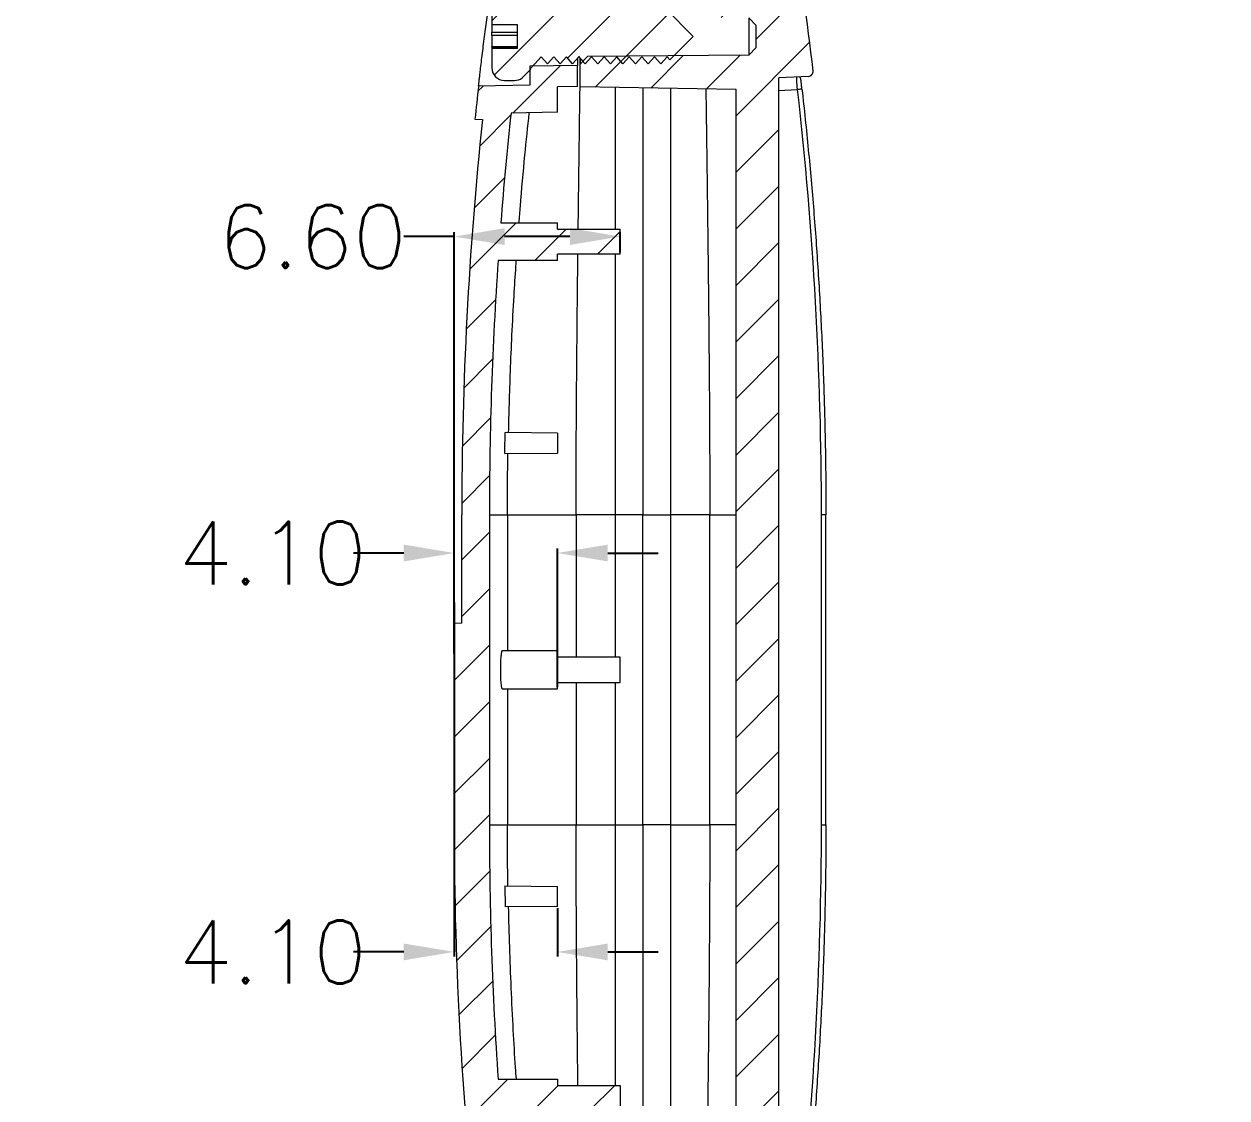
# Model space of a CAD drawing. Header units: inches. Extents: x 1127 to 2406, y 573 to 922.
# Drawn here: x 1307.6 to 1355.39, y 729.57 to 772.21 of the extents above; entities that cross this region are included whole.
import ezdxf

# ---------------------------------------------------------------- set-up
doc = ezdxf.new("R2010")
doc.units = ezdxf.units.IN
doc.styles.get("Standard").update_dxf_attribs({"font": 'txt', "bigfont": 'gbcbig.shx'})
doc.dimstyles.new('2.5', dxfattribs={"dimtxt": 2.5, "dimasz": 2, "dimexe": 0.18, "dimexo": 0.0625, "dimgap": 0.09, "dimtad": 0, "dimtih": 1, "dimtoh": 1, "dimzin": 0, "dimdsep": 46, "dimtxsty": 'Standard', "dimcen": 2, "dimadec": 0, "dimazin": 0, "dimtfac": 1, "dimtofl": 0, "dimtmove": 0, "dimatfit": 3, "dimfxl": 1, "dimtolj": 1, "dimtzin": 0, "dimarcsym": 0})
pattern_1 = [(45, (0, -6.05), (-1.122532, 1.122532), [])]

# ---------------------------------------------------------------- blocks, each defined once
blk = doc.blocks.new('*D120')
at = {"color": 0, "lineweight": -2}
for p, q in [((1245.938, 764.406), (1247.929, 764.212)), ((1429.815, 744.47), (1429.815, 748.47)), ((1427.815, 746.47), (1431.815, 746.47))]:
    blk.add_line(p, q, dxfattribs=at)
at = {"color": 0}
blk.add_solid([(1247.961, 764.544), (1247.896, 763.88), (1249.919, 764.018)], dxfattribs=at)
at = {"layer": 'Defpoints', "color": 0}
for p in [(1249.919, 764.018), (1429.815, 746.47)]:
    blk.add_point(p, dxfattribs=at)
at = {"color": 0, "insert": (1238.973, 764.406), "char_height": 2.5, "attachment_point": 5}
blk.add_mtext('\\A1;R180.75', dxfattribs=at)
blk = doc.blocks.new('*D122')
at = {"color": 0, "lineweight": -2}
for p, q in [((1324.685, 763.772), (1322.685, 763.772)), ((1324.685, 748.472), (1324.685, 763.952)), ((1329.285, 763.772), (1326.685, 763.772)), ((1331.285, 763.133), (1331.285, 763.952))]:
    blk.add_line(p, q, dxfattribs=at)
at = {"color": 0}
for points in [[(1326.685, 764.105), (1326.685, 763.438), (1324.685, 763.772)], [(1329.285, 764.105), (1329.285, 763.438), (1331.285, 763.772)]]:
    blk.add_solid(points, dxfattribs=at)
at = {"layer": 'Defpoints', "color": 0}
for p in [(1324.685, 763.772), (1331.285, 763.07), (1324.685, 748.41)]:
    blk.add_point(p, dxfattribs=at)
at = {"color": 0, "insert": (1319.053, 763.772), "char_height": 2.5, "attachment_point": 5}
blk.add_mtext('\\A1;6.60', dxfattribs=at)
blk = doc.blocks.new('*D123')
at = {"color": 0, "lineweight": -2}
for p, q in [((1324.685, 747.211), (1324.685, 751.387)), ((1328.785, 745.883), (1328.785, 751.387)), ((1322.685, 751.207), (1320.685, 751.207)), ((1330.785, 751.207), (1332.785, 751.207))]:
    blk.add_line(p, q, dxfattribs=at)
at = {"color": 0}
for points in [[(1322.685, 751.54), (1322.685, 750.873), (1324.685, 751.207)], [(1330.785, 751.54), (1330.785, 750.873), (1328.785, 751.207)]]:
    blk.add_solid(points, dxfattribs=at)
at = {"layer": 'Defpoints', "color": 0}
for p in [(1324.685, 751.207), (1324.685, 747.149), (1328.785, 745.82)]:
    blk.add_point(p, dxfattribs=at)
at = {"color": 0, "insert": (1317.47, 751.207), "char_height": 2.5, "attachment_point": 5}
blk.add_mtext('\\A1;4.10', dxfattribs=at)
blk = doc.blocks.new('*D124')
at = {"color": 0, "lineweight": -2}
for p, q in [((1324.685, 749.236), (1324.685, 735.187)), ((1328.785, 737.108), (1328.785, 735.187)), ((1322.685, 735.367), (1320.685, 735.367)), ((1330.785, 735.367), (1332.785, 735.367))]:
    blk.add_line(p, q, dxfattribs=at)
at = {"color": 0}
for points in [[(1322.685, 735.7), (1322.685, 735.034), (1324.685, 735.367)], [(1330.785, 735.7), (1330.785, 735.034), (1328.785, 735.367)]]:
    blk.add_solid(points, dxfattribs=at)
at = {"layer": 'Defpoints', "color": 0}
for p in [(1324.685, 749.299), (1328.785, 737.17), (1324.685, 735.367)]:
    blk.add_point(p, dxfattribs=at)
at = {"color": 0, "insert": (1317.47, 735.367), "char_height": 2.5, "attachment_point": 5}
blk.add_mtext('\\A1;4.10', dxfattribs=at)

msp = doc.modelspace()

# ---------------------------------------------------------------- hatches: boundary and pattern name
at = {"linetype": 'Continuous', "lineweight": 0}
h = msp.add_hatch(dxfattribs=at)
h.set_pattern_fill('ANSI31', color=4, scale=0.5, style=0)
h.set_pattern_definition(pattern_1)
edge = h.paths.add_edge_path(flags=0)
edge.add_line((1336.685, 772.156), (1336.685, 771.284))
edge.add_line((1336.685, 771.284), (1336.385, 770.978))
edge.add_line((1336.385, 770.978), (1329.987, 770.923))
edge.add_line((1329.987, 770.923), (1329.685, 770.62))
edge.add_line((1329.685, 770.62), (1329.685, 769.72))
edge.add_line((1329.685, 769.72), (1335.885, 769.612))
edge.add_line((1335.885, 769.612), (1335.885, 723.528))
edge.add_line((1335.885, 723.528), (1329.685, 723.42))
edge.add_line((1329.685, 723.42), (1329.685, 722.52))
edge.add_line((1329.685, 722.52), (1329.987, 722.217))
edge.add_line((1329.987, 722.217), (1336.385, 722.162))
edge.add_line((1336.385, 722.162), (1336.685, 721.856))
edge.add_line((1336.685, 721.856), (1336.685, 720.984))
edge.add_line((1336.685, 720.984), (1336.385, 720.678))
edge.add_line((1336.385, 720.678), (1329.987, 720.623))
edge.add_line((1329.987, 720.623), (1329.685, 720.32))
edge.add_line((1329.685, 720.32), (1329.685, 719.42))
edge.add_line((1329.685, 719.42), (1336.776, 719.296))
edge.add_arc((1189.685, 740.42), 148.6, 351.02609, 351.82761, ccw=False)
edge.add_spline(control_points=[(1336.466, 717.241), (1335.992, 716.799), (1335.445, 716.357), (1334.867, 715.958), (1334.822, 715.928)], knot_values=[0.027006, 0.027006, 0.027006, 0.027006, 0.900421, 0.972968, 0.972968, 0.972968, 0.972968], weights=[1, 1, 1, 1, 1], degree=3, periodic=0)
edge.add_arc((1284.713, 719.687), 50.25, 353.4024, 355.7095, ccw=False)
edge.add_line((1334.63, 713.914), (1336.787, 714.027))
edge.add_arc((1336.76, 714.526), 0.5, 273, 339.4301)
edge.add_arc((1243.052, 749.693), 100.59, 339.43005, 340.85502)
edge.add_arc((1336.661, 717.195), 1.5, 340.855, 351.0205)
edge.add_arc((1189.685, 740.42), 150.3, 351.02056, 353.26251)
edge.add_arc((1338.748, 722.81), 0.2, 353.2625, 447)
edge.add_line((1338.759, 723.01), (1337.585, 723.071))
edge.add_line((1337.585, 723.071), (1337.585, 770.069))
edge.add_line((1337.585, 770.069), (1338.759, 770.13))
edge.add_arc((1338.748, 770.33), 0.2, 273, 366.7375)
edge.add_arc((1189.685, 752.72), 150.3, 6.73749, 9.00035)
edge.add_arc((1336.653, 775.998), 1.5, 9.0004, 46.731)
edge.add_spline(control_points=[(1337.681, 777.091), (1337.05, 777.684), (1336.366, 778.228), (1335.641, 778.71), (1335.636, 778.713)], knot_values=[0.021967, 0.021967, 0.021967, 0.021967, 0.972033, 0.977994, 0.977994, 0.977994, 0.977994], weights=[1, 1, 1, 1, 1], degree=3, periodic=0)
edge.add_arc((1335.36, 778.297), 0.5, 56.3919, 87)
edge.add_line((1335.386, 778.796), (1334.686, 778.833))
edge.add_line((1334.686, 778.833), (1334.686, 778.72))
edge.add_line((1334.686, 778.72), (1332.585, 778.72))
edge.add_line((1332.585, 778.72), (1332.585, 777.291))
edge.add_line((1332.585, 777.291), (1334.883, 777.17))
edge.add_spline(control_points=[(1334.883, 777.17), (1335.441, 776.786), (1335.97, 776.361), (1336.466, 775.899)], knot_values=[0.027947, 0.027947, 0.027947, 0.027947, 0.972057, 0.972057, 0.972057, 0.972057], weights=[1, 1, 1, 1], degree=3, periodic=0)
edge.add_arc((1189.685, 752.72), 148.6, 8.17239, 8.97391, ccw=False)
edge.add_line((1336.776, 773.844), (1329.685, 773.72))
edge.add_line((1329.685, 773.72), (1329.685, 772.82))
edge.add_line((1329.685, 772.82), (1329.987, 772.517))
edge.add_line((1329.987, 772.517), (1336.385, 772.462))
edge.add_line((1336.385, 772.462), (1336.685, 772.156))
h = msp.add_hatch(dxfattribs=at)
h.set_pattern_fill('ANSI31', color=4, scale=0.5, style=0)
h.set_pattern_definition(pattern_1)
edge = h.paths.add_edge_path(flags=0)
edge.add_line((1327.185, 772.198), (1327.185, 771.243))
edge.add_line((1327.185, 771.243), (1326.185, 771.243))
edge.add_line((1326.185, 771.243), (1326.185, 770.47))
edge.add_arc((1326.685, 770.47), 0.5, 180, 270)
edge.add_line((1326.685, 769.97), (1327.085, 769.97))
edge.add_arc((1327.085, 770.47), 0.5, 270, 306.8699)
edge.add_line((1327.385, 770.07), (1327.731, 770.416))
edge.add_line((1327.731, 770.416), (1327.691, 770.416))
edge.add_line((1327.691, 770.416), (1327.892, 770.634))
edge.add_line((1327.892, 770.634), (1328.142, 770.907))
edge.add_line((1328.142, 770.907), (1328.392, 770.634))
edge.add_line((1328.392, 770.634), (1328.642, 770.907))
edge.add_line((1328.642, 770.907), (1328.892, 770.634))
edge.add_line((1328.892, 770.634), (1329.142, 770.907))
edge.add_line((1329.142, 770.907), (1329.392, 770.634))
edge.add_line((1329.392, 770.634), (1329.642, 770.907))
edge.add_line((1329.642, 770.907), (1329.892, 770.634))
edge.add_line((1329.892, 770.634), (1330.142, 770.907))
edge.add_line((1330.142, 770.907), (1330.392, 770.634))
edge.add_line((1330.392, 770.634), (1330.642, 770.907))
edge.add_line((1330.642, 770.907), (1330.892, 770.634))
edge.add_line((1330.892, 770.634), (1331.142, 770.907))
edge.add_line((1331.142, 770.907), (1331.392, 770.634))
edge.add_line((1331.392, 770.634), (1331.642, 770.907))
edge.add_line((1331.642, 770.907), (1331.892, 770.634))
edge.add_line((1331.892, 770.634), (1332.142, 770.907))
edge.add_line((1332.142, 770.907), (1332.392, 770.634))
edge.add_line((1332.392, 770.634), (1332.642, 770.907))
edge.add_line((1332.642, 770.907), (1332.892, 770.634))
edge.add_line((1332.892, 770.634), (1333.142, 770.907))
edge.add_line((1333.142, 770.907), (1333.252, 770.787))
edge.add_line((1333.252, 770.787), (1334.185, 771.72))
edge.add_line((1334.185, 771.72), (1333.121, 772.784))
edge.add_line((1333.121, 772.784), (1332.892, 772.533))
edge.add_line((1332.892, 772.533), (1332.642, 772.806))
edge.add_line((1332.642, 772.806), (1332.392, 772.533))
edge.add_line((1332.392, 772.533), (1332.142, 772.806))
edge.add_line((1332.142, 772.806), (1331.892, 772.533))
edge.add_line((1331.892, 772.533), (1331.642, 772.806))
edge.add_line((1331.642, 772.806), (1331.392, 772.533))
edge.add_line((1331.392, 772.533), (1331.142, 772.806))
edge.add_line((1331.142, 772.806), (1330.892, 772.533))
edge.add_line((1330.892, 772.533), (1330.642, 772.806))
edge.add_line((1330.642, 772.806), (1330.392, 772.533))
edge.add_line((1330.392, 772.533), (1330.142, 772.806))
edge.add_line((1330.142, 772.806), (1329.892, 772.533))
edge.add_line((1329.892, 772.533), (1329.642, 772.806))
edge.add_line((1329.642, 772.806), (1329.392, 772.533))
edge.add_line((1329.392, 772.533), (1329.142, 772.806))
edge.add_line((1329.142, 772.806), (1328.892, 772.533))
edge.add_line((1328.892, 772.533), (1328.642, 772.806))
edge.add_line((1328.642, 772.806), (1328.392, 772.533))
edge.add_line((1328.392, 772.533), (1328.142, 772.806))
edge.add_line((1328.142, 772.806), (1328.083, 772.87))
edge.add_line((1328.083, 772.87), (1327.885, 772.87))
edge.add_line((1327.885, 772.87), (1327.385, 773.37))
edge.add_arc((1327.085, 772.97), 0.5, 53.1301, 90)
edge.add_line((1327.085, 773.47), (1326.685, 773.47))
edge.add_arc((1326.685, 772.97), 0.5, 90, 180)
edge.add_line((1326.185, 772.97), (1326.185, 772.198))
edge.add_line((1326.185, 772.198), (1327.185, 772.198))
h = msp.add_hatch(dxfattribs=at)
h.set_pattern_fill('ANSI31', color=4, scale=0.5, style=0)
h.set_pattern_definition(pattern_1)
edge = h.paths.add_edge_path(flags=0)
edge.add_line((1326.428, 762.82), (1328.785, 762.82))
edge.add_line((1328.785, 762.82), (1328.785, 763.07))
edge.add_line((1328.785, 763.07), (1331.285, 763.07))
edge.add_line((1331.285, 763.07), (1331.285, 764.07))
edge.add_line((1331.285, 764.07), (1328.785, 764.07))
edge.add_line((1328.785, 764.07), (1328.785, 764.32))
edge.add_line((1328.785, 764.32), (1326.538, 764.32))
edge.add_arc((1474.685, 752.72), 148.6, 173.83677, 175.52283, ccw=False)
edge.add_line((1326.944, 768.674), (1328.785, 768.706))
edge.add_line((1328.785, 768.706), (1328.785, 769.72))
edge.add_line((1328.785, 769.72), (1329.585, 769.734))
edge.add_line((1329.585, 769.734), (1329.585, 770.57))
edge.add_line((1329.585, 770.57), (1327.685, 770.537))
edge.add_line((1327.685, 770.537), (1327.685, 769.781))
edge.add_line((1327.685, 769.781), (1325.654, 769.746))
edge.add_arc((1474.685, 752.72), 150, 173.48264, 173.98801)
edge.add_line((1325.51, 768.431), (1325.81, 768.42))
edge.add_arc((1474.685, 752.72), 149.7, 173.97995, 180)
edge.add_line((1324.985, 752.72), (1324.985, 748.42))
edge.add_line((1324.985, 748.42), (1324.685, 748.41))
edge.add_line((1324.685, 748.41), (1324.685, 740.42))
edge.add_arc((1474.685, 740.42), 150, 180, 186.51736)
edge.add_line((1325.654, 723.394), (1327.685, 723.359))
edge.add_line((1327.685, 723.359), (1327.685, 722.603))
edge.add_line((1327.685, 722.603), (1329.585, 722.57))
edge.add_line((1329.585, 722.57), (1329.585, 723.406))
edge.add_line((1329.585, 723.406), (1328.785, 723.42))
edge.add_line((1328.785, 723.42), (1328.785, 724.434))
edge.add_line((1328.785, 724.434), (1326.944, 724.466))
edge.add_arc((1474.685, 740.42), 148.6, 184.47717, 186.16323, ccw=False)
edge.add_line((1326.538, 728.82), (1328.785, 728.82))
edge.add_line((1328.785, 728.82), (1328.785, 729.07))
edge.add_line((1328.785, 729.07), (1331.285, 729.07))
edge.add_line((1331.285, 729.07), (1331.285, 730.07))
edge.add_line((1331.285, 730.07), (1328.785, 730.07))
edge.add_line((1328.785, 730.07), (1328.785, 730.32))
edge.add_line((1328.785, 730.32), (1326.428, 730.32))
edge.add_arc((1474.685, 740.42), 148.6, 180, 183.89727, ccw=False)
edge.add_line((1326.085, 740.42), (1326.085, 752.72))
edge.add_arc((1474.685, 752.72), 148.6, 176.10273, 180, ccw=False)

# ---------------------------------------------------------------- linework, layer by layer
at = {"color": 7, "linetype": 'Continuous', "lineweight": 15}
for p, q in [((1326.185, 772.97), (1326.185, 772.198)), ((1334.185, 771.72), (1333.121, 772.784)), ((1336.385, 772.462), (1336.685, 772.156)), ((1336.385, 772.462), (1336.385, 770.978)), ((1326.185, 772.198), (1327.185, 772.198)), ((1326.185, 772.198), (1326.185, 771.887)), ((1326.185, 771.75), (1326.185, 771.887)), ((1326.185, 771.887), (1327.185, 771.887)), ((1327.185, 772.198), (1327.185, 771.243)), ((1336.685, 771.284), (1336.685, 772.156)), ((1327.185, 771.75), (1326.185, 771.75)), ((1326.185, 771.75), (1326.185, 771.324)), ((1326.185, 771.324), (1327.185, 771.324)), ((1326.185, 771.291), (1326.185, 771.324)), ((1327.185, 771.291), (1326.185, 771.291)), ((1326.185, 771.291), (1326.185, 771.243)), ((1333.252, 770.787), (1334.185, 771.72)), ((1336.685, 771.284), (1336.385, 770.978)), ((1326.185, 771.243), (1326.185, 770.47)), ((1327.185, 771.243), (1326.185, 771.243)), ((1328.142, 770.907), (1327.892, 770.634)), ((1328.392, 770.634), (1328.142, 770.907)), ((1328.642, 770.907), (1328.392, 770.634)), ((1328.892, 770.634), (1328.642, 770.907)), ((1329.142, 770.907), (1328.892, 770.634)), ((1329.392, 770.634), (1329.142, 770.907)), ((1329.642, 770.907), (1329.392, 770.634)), ((1329.892, 770.634), (1329.642, 770.907)), ((1329.987, 770.923), (1329.685, 770.62)), ((1329.685, 770.62), (1329.685, 770.847)), ((1329.698, 770.664), (1329.7, 770.843)), ((1330.142, 770.907), (1329.892, 770.634)), ((1336.385, 770.978), (1329.987, 770.923)), ((1330.392, 770.634), (1330.142, 770.907)), ((1330.642, 770.907), (1330.392, 770.634)), ((1330.892, 770.634), (1330.642, 770.907)), ((1331.142, 770.907), (1330.892, 770.634)), ((1331.392, 770.634), (1331.142, 770.907)), ((1331.642, 770.907), (1331.392, 770.634)), ((1331.892, 770.634), (1331.642, 770.907)), ((1332.142, 770.907), (1331.892, 770.634)), ((1332.392, 770.634), (1332.142, 770.907)), ((1332.642, 770.907), (1332.392, 770.634)), ((1332.892, 770.634), (1332.642, 770.907)), ((1333.142, 770.907), (1332.892, 770.634)), ((1333.252, 770.787), (1333.142, 770.907)), ((1327.385, 770.07), (1327.731, 770.416)), ((1329.585, 770.57), (1327.685, 770.537)), ((1327.685, 770.537), (1327.685, 769.781)), ((1327.691, 770.416), (1327.731, 770.416)), ((1327.892, 770.634), (1327.692, 770.416)), ((1329.585, 769.734), (1329.585, 770.57)), ((1329.685, 769.72), (1329.685, 770.62)), ((1326.685, 769.97), (1327.085, 769.97)), ((1338.759, 770.13), (1337.585, 770.069)), ((1337.585, 723.071), (1337.585, 770.069)), ((1327.685, 769.781), (1325.654, 769.746)), ((1329.585, 769.734), (1328.785, 769.72)), ((1328.785, 768.706), (1328.785, 769.72)), ((1335.885, 769.612), (1329.685, 769.72)), ((1332.185, 769.676), (1332.185, 752.72)), ((1335.885, 723.528), (1335.885, 769.612)), ((1337.585, 769.569), (1338.314, 769.607)), ((1325.51, 768.431), (1325.81, 768.42)), ((1328.785, 768.706), (1326.944, 768.674)), ((1326.538, 764.32), (1328.785, 764.32)), ((1328.785, 764.07), (1328.785, 764.32)), ((1328.785, 764.07), (1331.285, 764.07)), ((1331.285, 763.07), (1331.285, 764.07)), ((1328.785, 762.82), (1326.428, 762.82)), ((1331.285, 763.07), (1328.785, 763.07)), ((1328.785, 762.82), (1328.785, 763.07)), ((1328.785, 755.97), (1326.712, 755.988)), ((1328.785, 755.97), (1328.785, 755.17)), ((1326.696, 755.152), (1328.785, 755.17)), ((1324.985, 748.42), (1324.985, 752.72)), ((1326.085, 752.72), (1326.085, 740.42)), ((1326.085, 752.72), (1326.8, 752.72)), ((1326.8, 752.72), (1326.8, 747.32)), ((1329.529, 752.72), (1329.529, 747.07)), ((1332.185, 752.72), (1331.085, 752.72)), ((1331.085, 752.72), (1331.085, 747.07)), ((1332.185, 752.72), (1333.285, 752.72)), ((1332.185, 740.42), (1332.185, 752.72)), ((1333.285, 752.72), (1333.285, 740.42)), ((1334.841, 740.42), (1334.841, 752.72)), ((1339.265, 752.72), (1339.265, 740.42)), ((1339.455, 740.419), (1339.455, 752.721)), ((1324.985, 748.42), (1324.685, 748.41)), ((1324.685, 740.42), (1324.685, 748.41)), ((1328.786, 747.32), (1326.593, 747.32)), ((1331.286, 747.07), (1328.784, 747.07)), ((1328.784, 746.07), (1331.286, 746.07)), ((1329.529, 746.07), (1329.529, 740.42)), ((1331.085, 746.07), (1331.085, 740.42)), ((1326.593, 745.82), (1328.786, 745.82)), ((1326.8, 745.82), (1326.8, 740.42)), ((1326.085, 740.42), (1326.8, 740.42)), ((1331.085, 740.42), (1332.185, 740.42)), ((1332.185, 740.42), (1332.185, 723.464)), ((1333.285, 740.42), (1332.185, 740.42)), ((1326.696, 737.988), (1326.712, 737.152)), ((1326.696, 737.988), (1328.785, 737.97)), ((1328.785, 737.17), (1328.785, 737.97)), ((1328.785, 737.17), (1326.712, 737.152)), ((1326.428, 730.32), (1328.785, 730.32)), ((1328.785, 730.32), (1328.785, 730.07)), ((1328.785, 730.07), (1331.285, 730.07)), ((1331.285, 730.07), (1331.285, 729.07))]:
    msp.add_line(p, q, dxfattribs=at)
at = {"color": 8, "linetype": 'Continuous', "lineweight": 15}
for p, q in [((1331.085, 752.72), (1329.529, 752.72)), ((1334.841, 752.72), (1333.285, 752.72)), ((1329.529, 740.42), (1331.085, 740.42)), ((1333.285, 740.42), (1334.841, 740.42))]:
    msp.add_line(p, q, dxfattribs=at)
at = {"color": 7, "linetype": 'Continuous', "lineweight": 15, "flags": 128}
msp.add_lwpolyline([(1338.501, 769.63), (1338.501, 769.63), (1338.493, 769.629), (1338.477, 769.627), (1338.455, 769.624), (1338.425, 769.62), (1338.391, 769.616), (1338.354, 769.612), (1338.314, 769.607)], dxfattribs=at)
at = {"color": 7, "linetype": 'Continuous', "lineweight": 15}
for centre, radius, start, end in [((1189.685, 752.72), 150.3, 6.73749, 9.00035), ((1326.685, 770.47), 0.5, 180, 270), ((1338.748, 770.33), 0.2, 273, 6.7375), ((1327.085, 770.47), 0.5, 270, 306.8699), ((1474.685, 752.72), 150, 173.48264, 173.98801), ((1474.685, 752.72), 149.7, 173.97995, 180), ((1474.685, 752.72), 148.6, 173.83677, 175.52283), ((1474.685, 752.72), 148.6, 176.10273, 180), ((1474.685, 740.42), 150, 180, 186.51736), ((1474.685, 740.42), 148.6, 180, 183.89727)]:
    msp.add_arc(centre, radius, start, end, dxfattribs=at)
for points, knots in [([(1325.654, 769.746), (1325.654, 769.747), (1325.655, 769.748), (1325.656, 769.763), (1325.659, 769.787), (1325.663, 769.82), (1325.668, 769.863), (1325.674, 769.915), (1325.681, 769.977), (1325.689, 770.048), (1325.699, 770.129), (1325.709, 770.22), (1325.727, 770.375), (1325.756, 770.613), (1325.797, 770.955), (1325.843, 771.327), (1325.892, 771.716), (1325.943, 772.106), (1325.992, 772.477), (1326.037, 772.819), (1326.076, 773.1), (1326.106, 773.323), (1326.129, 773.486), (1326.145, 773.602), (1326.156, 773.673), (1326.157, 773.681), (1326.157, 773.686)], [0, 0, 0, 0, 0.023592, 0.046623, 0.069204, 0.091452, 0.113489, 0.135443, 0.15744, 0.179609, 0.202073, 0.224951, 0.248356, 0.311624, 0.373948, 0.436744, 0.500008, 0.563293, 0.626167, 0.688578, 0.751976, 0.802754, 0.851625, 0.899896, 0.948923, 1, 1, 1, 1]), ([(1329.585, 770.845), (1329.585, 770.774), (1329.585, 770.608), (1329.585, 770.584), (1329.585, 770.57)], [0, 0, 0, 0, 0.428933, 1, 1, 1, 1]), ([(1329.621, 770.931), (1329.663, 770.887), (1329.719, 770.827), (1329.775, 770.767), (1329.789, 770.752)], [0, 0, 0, 0, 0.747765, 1, 1, 1, 1]), ([(1338.303, 770.106), (1338.288, 770.105), (1338.281, 770.051), (1338.285, 769.867), (1338.296, 769.737), (1338.314, 769.607)], [0, 0, 0, 0, 0.5, 0.5, 1, 1, 1, 1]), ([(1338.502, 769.624), (1338.496, 769.675), (1338.485, 769.774), (1338.473, 769.903), (1338.462, 769.999), (1338.45, 770.062), (1338.434, 770.079), (1338.426, 770.086)], [0, 0, 0, 0, 0.244543, 0.467094, 0.66722, 0.845839, 1, 1, 1, 1]), ([(1329.613, 764.07), (1329.615, 764.229), (1329.62, 764.633), (1329.629, 765.319), (1329.639, 766.165), (1329.652, 767.12), (1329.665, 768.168), (1329.677, 769.047), (1329.684, 769.571), (1329.686, 769.72)], [0, 0, 0, 0, 0.084094, 0.214442, 0.364096, 0.533057, 0.721324, 0.920686, 1, 1, 1, 1]), ([(1331.085, 769.696), (1331.085, 769.288), (1331.085, 767.417), (1331.085, 765.539), (1331.085, 764.07)], [0, 0, 0, 0, 0.218003, 1, 1, 1, 1]), ([(1333.285, 769.657), (1333.285, 769.262), (1333.285, 767.124), (1333.285, 763.23), (1333.285, 757.978), (1333.285, 754.473), (1333.285, 752.72)], [0, 0, 0, 0, 0.070259, 0.380173, 0.690086, 1, 1, 1, 1]), ([(1334.685, 769.633), (1334.687, 769.463), (1334.692, 769.082), (1334.7, 768.502), (1334.708, 767.905), (1334.715, 767.344), (1334.722, 766.82), (1334.728, 766.334), (1334.736, 765.758), (1334.744, 765.132), (1334.752, 764.49), (1334.757, 764.014), (1334.762, 763.656), (1334.765, 763.366), (1334.769, 763.079), (1334.772, 762.796), (1334.775, 762.517), (1334.778, 762.241), (1334.785, 761.579), (1334.794, 760.808), (1334.802, 759.931), (1334.808, 759.345), (1334.813, 758.694), (1334.822, 757.62), (1334.832, 756.151), (1334.839, 754.401), (1334.84, 753.269), (1334.841, 752.72)], [0, 0, 0, 0, 0.030171, 0.067765, 0.103168, 0.13638, 0.167402, 0.196232, 0.222871, 0.269577, 0.30752, 0.336699, 0.354054, 0.371201, 0.38814, 0.404872, 0.421397, 0.437714, 0.453823, 0.538713, 0.574583, 0.609201, 0.642568, 0.69, 0.799512, 0.902845, 1, 1, 1, 1]), ([(1338.501, 769.63), (1338.546, 769.229), (1338.634, 768.426), (1338.755, 767.22), (1338.867, 766.014), (1338.969, 764.808), (1339.062, 763.6), (1339.144, 762.392), (1339.217, 761.184), (1339.28, 759.975), (1339.334, 758.766), (1339.378, 757.557), (1339.412, 756.348), (1339.436, 755.139), (1339.451, 753.929), (1339.453, 753.123), (1339.454, 752.72)], [0, 0, 0, 0, 0.0715, 0.142989, 0.214467, 0.285934, 0.35739, 0.428835, 0.500268, 0.571691, 0.643103, 0.714504, 0.785894, 0.857273, 0.928642, 1, 1, 1, 1]), ([(1327.656, 768.686), (1327.597, 768.127), (1327.468, 766.891), (1327.337, 765.435), (1327.268, 764.538), (1327.251, 764.32)], [0, 0, 0, 0, 0.384949, 0.850214, 1, 1, 1, 1]), ([(1327.141, 762.82), (1327.136, 762.748), (1327.103, 762.281), (1327.043, 761.292), (1326.969, 759.898), (1326.908, 758.469), (1326.864, 757.181), (1326.844, 756.369), (1326.835, 755.987)], [0, 0, 0, 0, 0.031631, 0.205394, 0.434414, 0.64395, 0.832478, 1, 1, 1, 1]), ([(1329.529, 752.72), (1329.53, 753.353), (1329.531, 754.689), (1329.542, 756.795), (1329.556, 758.542), (1329.568, 759.869), (1329.576, 760.716), (1329.585, 761.587), (1329.593, 762.374), (1329.599, 762.871), (1329.601, 763.07)], [0, 0, 0, 0, 0.1834923, 0.3868611, 0.6101084, 0.6897584, 0.7716626, 0.8558213, 0.9422345, 1, 1, 1, 1]), ([(1331.085, 763.07), (1331.085, 761.373), (1331.085, 757.925), (1331.085, 754.473), (1331.085, 752.72)], [0, 0, 0, 0, 0.492325, 1, 1, 1, 1]), ([(1326.593, 747.32), (1326.593, 747.32), (1326.588, 747.327), (1326.577, 747.305), (1326.559, 747.247), (1326.543, 747.138), (1326.531, 746.994), (1326.522, 746.818), (1326.521, 746.669), (1326.52, 746.57)], [0, 0, 0, 0, 0.001547, 0.143614, 0.273143, 0.493739, 0.622232, 0.74962, 1, 1, 1, 1]), ([(1328.785, 746.57), (1328.785, 746.766), (1328.785, 746.962), (1328.785, 747.239), (1328.785, 747.32), (1328.785, 747.32)], [0, 0, 0, 0, 0.5, 0.5, 1, 1, 1, 1]), ([(1331.285, 746.57), (1331.285, 746.701), (1331.285, 746.831), (1331.285, 747.016), (1331.285, 747.07), (1331.285, 747.07)], [0, 0, 0, 0, 0.5, 0.5, 1, 1, 1, 1]), ([(1326.52, 746.57), (1326.521, 746.471), (1326.522, 746.322), (1326.531, 746.146), (1326.543, 746.002), (1326.559, 745.893), (1326.577, 745.835), (1326.588, 745.813), (1326.593, 745.82), (1326.593, 745.82)], [0, 0, 0, 0, 0.250368, 0.377758, 0.506261, 0.726831, 0.856366, 0.998453, 1, 1, 1, 1]), ([(1328.785, 745.82), (1328.785, 745.82), (1328.785, 745.901), (1328.785, 746.179), (1328.785, 746.374), (1328.785, 746.57)], [0, 0, 0, 0, 0.5, 0.5, 1, 1, 1, 1]), ([(1331.285, 746.07), (1331.285, 746.07), (1331.285, 746.124), (1331.285, 746.309), (1331.285, 746.439), (1331.285, 746.57)], [0, 0, 0, 0, 0.5, 0.5, 1, 1, 1, 1]), ([(1329.601, 730.07), (1329.599, 730.248), (1329.595, 730.598), (1329.589, 731.119), (1329.584, 731.629), (1329.579, 732.132), (1329.574, 732.628), (1329.569, 733.117), (1329.564, 733.598), (1329.558, 734.338), (1329.55, 735.322), (1329.54, 736.821), (1329.531, 738.515), (1329.53, 739.805), (1329.529, 740.42)], [0, 0, 0, 0, 0.051628, 0.101687, 0.151036, 0.199674, 0.247602, 0.294819, 0.341327, 0.387124, 0.509403, 0.626311, 0.821718, 1, 1, 1, 1]), ([(1331.085, 740.42), (1331.085, 738.667), (1331.085, 735.215), (1331.085, 731.767), (1331.085, 730.07)], [0, 0, 0, 0, 0.5078446, 1, 1, 1, 1]), ([(1333.285, 740.42), (1333.285, 738.667), (1333.285, 735.161), (1333.285, 729.907), (1333.285, 726.013), (1333.285, 723.876), (1333.285, 723.483)], [0, 0, 0, 0, 0.310017, 0.620035, 0.930052, 1, 1, 1, 1]), ([(1334.841, 740.42), (1334.84, 739.789), (1334.838, 738.459), (1334.827, 736.366), (1334.814, 734.587), (1334.802, 733.178), (1334.792, 732.193), (1334.781, 731.178), (1334.77, 730.199), (1334.76, 729.32), (1334.75, 728.525), (1334.74, 727.73), (1334.729, 726.853), (1334.717, 725.894), (1334.704, 724.868), (1334.693, 724.063), (1334.687, 723.606), (1334.686, 723.507)], [0, 0, 0, 0, 0.11184, 0.235413, 0.37072, 0.427087, 0.485265, 0.545255, 0.607056, 0.658941, 0.70115, 0.748217, 0.800139, 0.856918, 0.918554, 0.98249, 1, 1, 1, 1]), ([(1339.454, 740.42), (1339.453, 740.017), (1339.451, 739.211), (1339.436, 738.001), (1339.412, 736.792), (1339.378, 735.583), (1339.334, 734.374), (1339.28, 733.165), (1339.217, 731.956), (1339.144, 730.748), (1339.062, 729.54), (1338.969, 728.332), (1338.867, 727.126), (1338.755, 725.92), (1338.634, 724.714), (1338.546, 723.912), (1338.501, 723.51)], [0, 0, 0, 0, 0.071358, 0.142727, 0.214106, 0.285496, 0.356897, 0.428309, 0.499732, 0.571166, 0.64261, 0.714066, 0.785533, 0.857011, 0.9285, 1, 1, 1, 1]), ([(1326.835, 737.153), (1326.848, 736.626), (1326.875, 735.555), (1326.937, 733.922), (1327.016, 732.324), (1327.085, 731.118), (1327.131, 730.473), (1327.142, 730.32)], [0, 0, 0, 0, 0.231084, 0.469983, 0.716697, 0.932607, 1, 1, 1, 1])]:
    msp.add_open_spline(points, degree=3, knots=knots, dxfattribs=at)
for points in [[(1338.314, 769.607), (1338.947, 764.002), (1339.265, 758.361), (1339.265, 752.72)], [(1326.696, 755.152), (1326.701, 755.431), (1326.706, 755.709), (1326.712, 755.988)], [(1326.8, 752.72), (1326.8, 753.531), (1326.807, 754.342), (1326.819, 755.153)], [(1326.8, 752.72), (1327.587, 752.72), (1328.505, 752.72), (1329.529, 752.72)], [(1326.819, 737.987), (1326.807, 738.798), (1326.8, 739.609), (1326.8, 740.42)], [(1326.8, 740.42), (1327.587, 740.42), (1328.505, 740.42), (1329.529, 740.42)], [(1339.265, 740.42), (1339.265, 734.779), (1338.947, 729.138), (1338.314, 723.533)]]:
    msp.add_open_spline(points, degree=3, dxfattribs=at)
at = {"color": 8, "linetype": 'Continuous', "lineweight": 15}
for points, knots in [([(1334.841, 752.72), (1335.182, 752.72), (1335.544, 752.72), (1335.866, 752.72), (1335.885, 752.72)], [0, 0, 0, 0, 0.941782, 1, 1, 1, 1]), ([(1339.454, 752.72), (1339.454, 752.72), (1339.455, 752.72), (1339.447, 752.72), (1339.431, 752.72), (1339.408, 752.72), (1339.378, 752.72), (1339.344, 752.72), (1339.306, 752.72), (1339.279, 752.72), (1339.265, 752.72)], [0, 0, 0, 0, 0.065669, 0.199145, 0.332621, 0.466097, 0.599573, 0.733048, 0.866524, 1, 1, 1, 1]), ([(1335.885, 740.42), (1335.866, 740.42), (1335.544, 740.42), (1335.182, 740.42), (1334.841, 740.42)], [0, 0, 0, 0, 0.058218, 1, 1, 1, 1]), ([(1339.265, 740.42), (1339.279, 740.42), (1339.306, 740.42), (1339.344, 740.42), (1339.378, 740.42), (1339.408, 740.42), (1339.431, 740.42), (1339.447, 740.42), (1339.455, 740.42), (1339.454, 740.42), (1339.454, 740.42)], [0, 0, 0, 0, 0.133476, 0.266952, 0.400427, 0.533903, 0.667379, 0.800855, 0.934331, 1, 1, 1, 1])]:
    msp.add_open_spline(points, degree=3, knots=knots, dxfattribs=at)

# ---------------------------------------------------------------- dimensions: what is measured, and where the dimension line sits
dim = msp.add_radius_dim(center=(1429.815, 746.47), mpoint=(1249.919, 764.018), dimstyle='2.5')
dim.commit()
dim.dimension.update_dxf_attribs({"geometry": '*D120', "text_midpoint": (1238.973, 764.406)})
for base, p1, p2, picture, middle in [((1324.685, 763.772), (1331.285, 763.07), (1324.685, 748.41), '*D122', (1319.053, 763.772)), ((1324.685, 751.207), (1328.785, 745.82), (1324.685, 747.149), '*D123', (1317.47, 751.207)), ((1324.685, 735.367), (1328.785, 737.17), (1324.685, 749.299), '*D124', (1317.47, 735.367))]:
    dim = msp.add_linear_dim(base=base, p1=p1, p2=p2, dimstyle='2.5')
    dim.commit()
    dim.dimension.update_dxf_attribs({"geometry": picture, "text_midpoint": middle})

doc.saveas('drawing.dxf')
